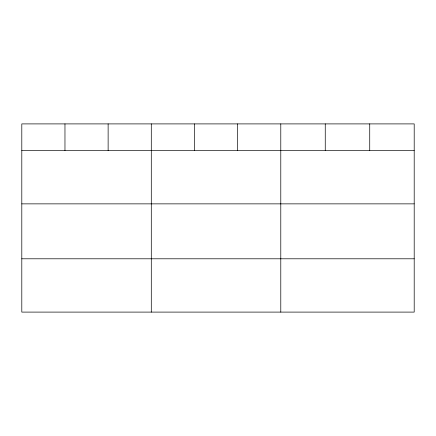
<?xml version="1.0" encoding="UTF-8"?>
<svg xmlns="http://www.w3.org/2000/svg" width="436" height="436" viewBox="0 0 436 436"><rect width="100%" height="100%" fill="white"/><g stroke="black" fill="none" stroke-linecap="round" stroke-linejoin="round"><path stroke-width="0.65" d="M414.2 203.863L414.2 123.9L21.8 123.9L21.8 312.1L414.2 312.1L414.2 203.863L21.8 203.863M21.8 150.551L414.2 150.551M21.8 258.793L414.2 258.793M369.728 123.9L369.728 150.551M325.256 123.9L325.256 150.551M280.784 123.9L280.784 312.1M237.62 123.9L237.62 150.551M194.456 123.9L194.456 150.551M151.292 123.9L151.292 312.1M108.128 123.9L108.128 150.551M64.964 123.9L64.964 150.551"/></g></svg>
